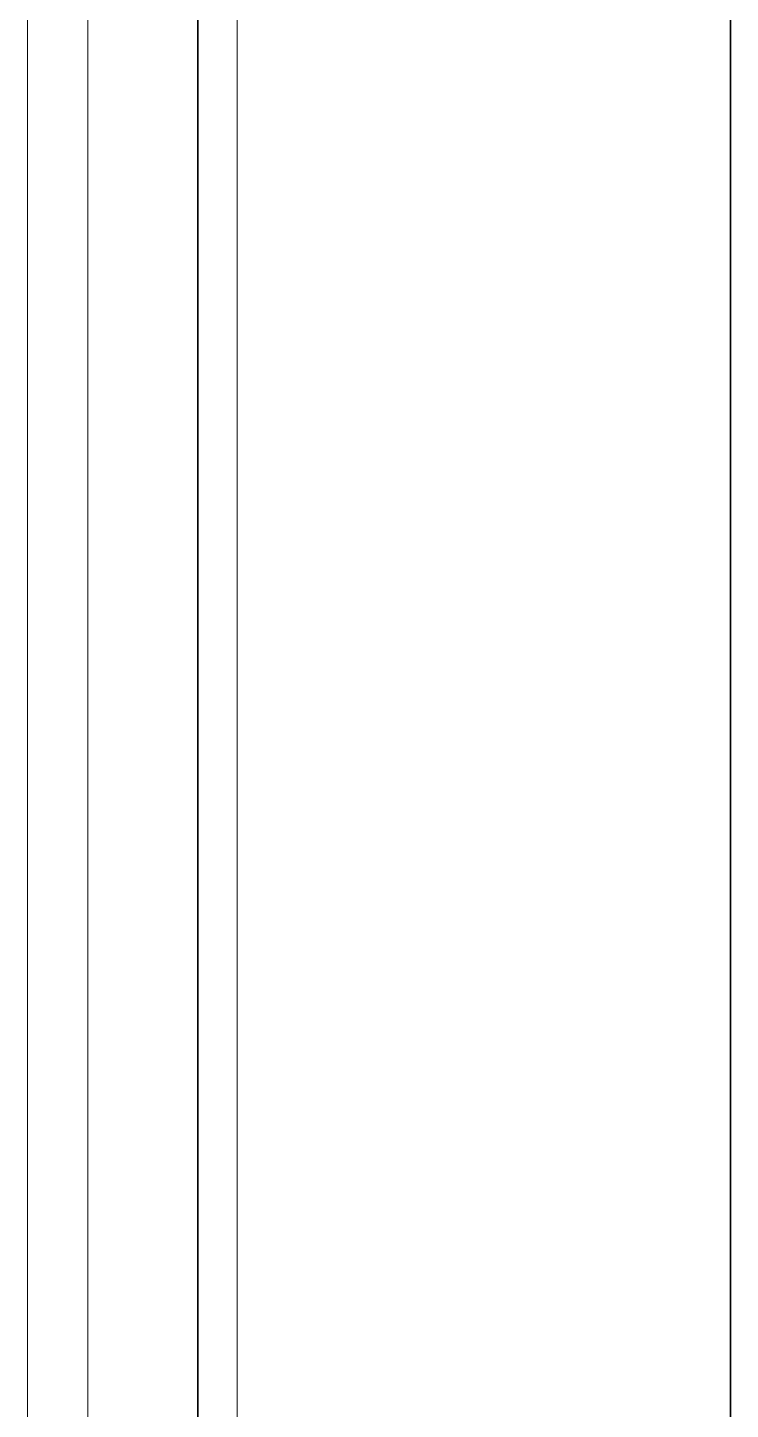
# Model space of a CAD drawing. Header units: millimetres. Extents: x -2128 to 116635, y -18248 to 18481.
# Drawn here: x 114987.2 to 115185.2, y 12669.5 to 13059 of the extents above; entities that cross this region are included whole.
import ezdxf

# ---------------------------------------------------------------- set-up
doc = ezdxf.new("R2010")
doc.units = ezdxf.units.MM
for name, color, linetype, lineweight in [('A-GLAZ-1', 7, 'Continuous', 5), ('A-GLAZ-CURT-1', 7, 'Continuous', 5), ('A-GLAZ-CWMG', 7, 'Continuous', 9), ('I-WALL-1', 7, 'Continuous', 35)]:
    doc.layers.add(name, color=color, linetype=linetype, lineweight=lineweight)

# ---------------------------------------------------------------- blocks, each defined once
blk = doc.blocks.new('Прямоугольный импост - Рядовой 50х195-39561558-АР2_Фасад в А-Г копия 1')
at = {"layer": 'A-GLAZ-CWMG'}
blk.add_line((10202, 11425), (10202, 13680), dxfattribs=at)
blk = doc.blocks.new('PNS_Панель прямоугольная - Нр_Стемалит - 42 мм-39561648-АР2_Фасад в А-Г копия 1')
at = {"layer": 'A-GLAZ-1'}
for p, q in [((10219, 13690), (10219, 11415)), ((10261, 11415), (10261, 13690))]:
    blk.add_line(p, q, dxfattribs=at)

msp = doc.modelspace()

# ---------------------------------------------------------------- linework, layer by layer
at = {"layer": 'I-WALL-1'}
for p, q in [((115035.17, 13780), (115035.17, 11400)), ((115185.17, 13780), (115185.17, 12520))]:
    msp.add_line(p, q, dxfattribs=at)

# ---------------------------------------------------------------- block references
at = {"layer": 'A-GLAZ-CURT-1'}
msp.add_blockref('PNS_Панель прямоугольная - Нр_Стемалит - 42 мм-39561648-АР2_Фасад в А-Г копия 1', (104785.17, 0), dxfattribs=at)
at = {"layer": 'A-GLAZ-CWMG'}
msp.add_blockref('Прямоугольный импост - Рядовой 50х195-39561558-АР2_Фасад в А-Г копия 1', (104785.17, 0), dxfattribs=at)

doc.saveas('drawing.dxf')
